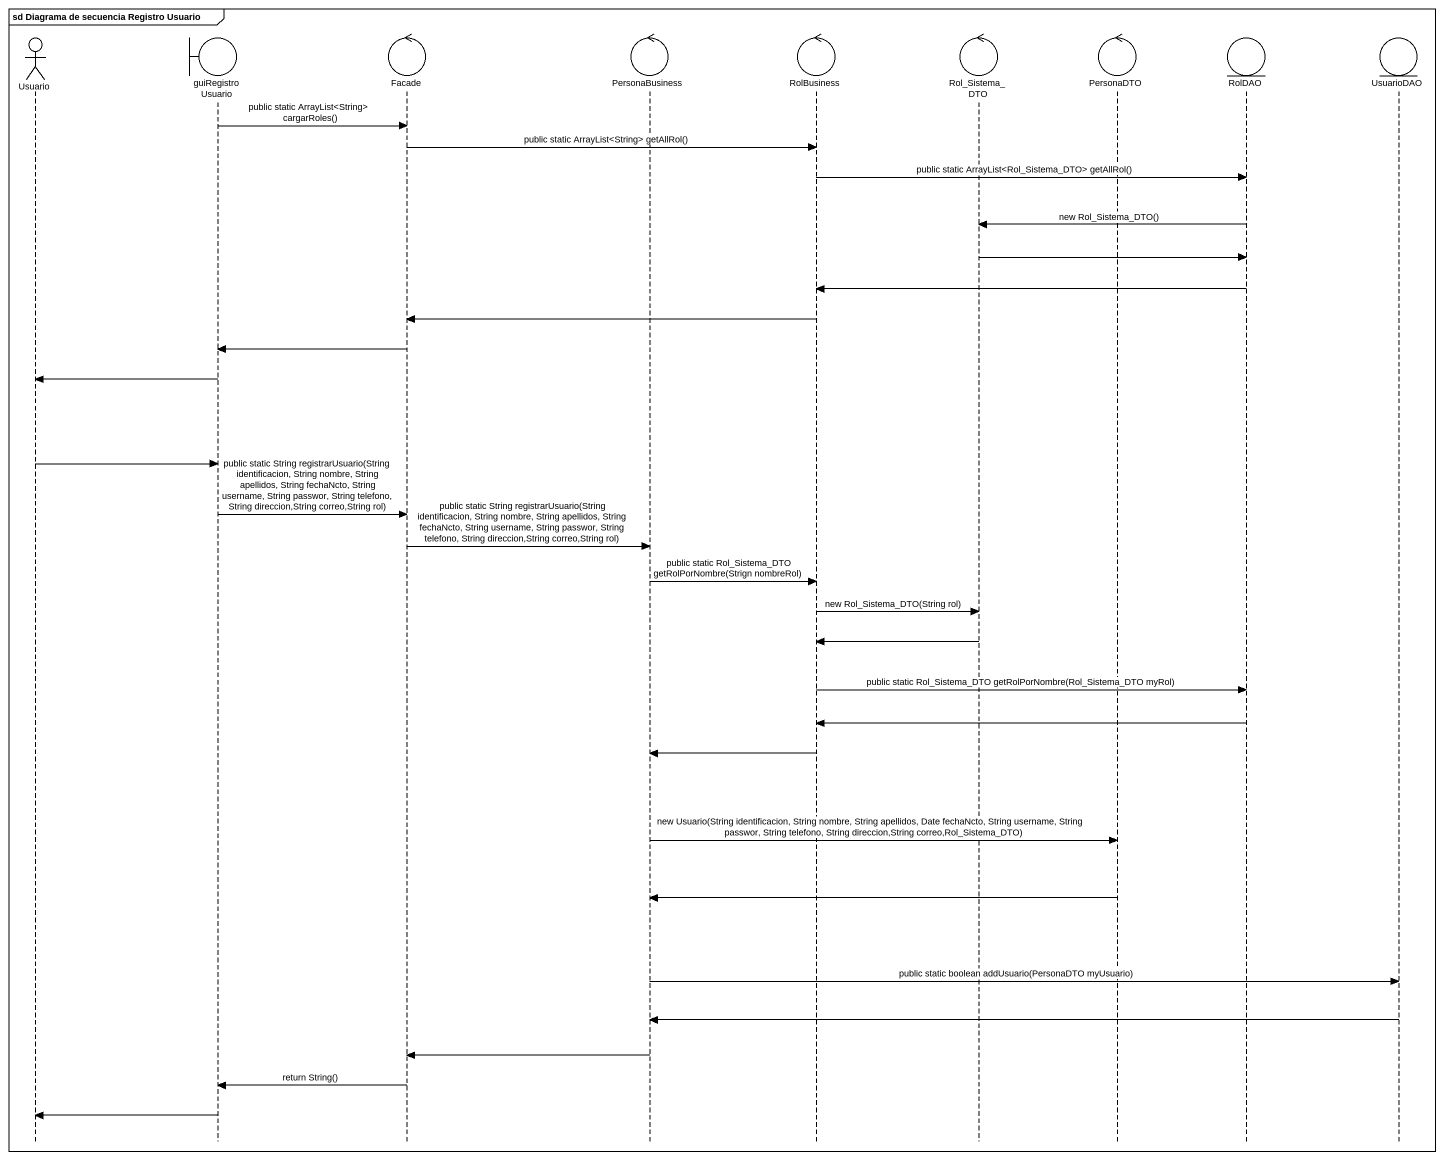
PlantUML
@startuml
mainframe sd Diagrama de secuencia Registro Usuario
hide footbox
actor Usuario
boundary guiRegistroUsuario
control Facade
control PersonaBusiness
control RolBusiness
control Rol_Sistema_DTO
control PersonaDTO
entity RolDAO
entity UsuarioDAO

guiRegistroUsuario -> Facade : public static ArrayList<String> cargarRoles()
Facade -> RolBusiness : public static ArrayList<String> getAllRol()
RolBusiness -> RolDAO : public static ArrayList<Rol_Sistema_DTO> getAllRol()
RolDAO -> Rol_Sistema_DTO : new Rol_Sistema_DTO()
Rol_Sistema_DTO -> RolDAO
RolDAO -> RolBusiness
RolBusiness -> Facade
Facade -> guiRegistroUsuario
guiRegistroUsuario -> Usuario
Usuario -> guiRegistroUsuario
guiRegistroUsuario -> Facade : public static String registrarUsuario(String identificacion, String nombre, String apellidos, String fechaNcto, String username, String passwor, String telefono, String direccion,String correo,String rol)
Facade -> PersonaBusiness : public static String registrarUsuario(String identificacion, String nombre, String apellidos, String fechaNcto, String username, String passwor, String telefono, String direccion,String correo,String rol)
PersonaBusiness -> RolBusiness : public static Rol_Sistema_DTO getRolPorNombre(Strign nombreRol)
RolBusiness -> Rol_Sistema_DTO : new Rol_Sistema_DTO(String rol)
Rol_Sistema_DTO -> RolBusiness
RolBusiness -> RolDAO : public static Rol_Sistema_DTO getRolPorNombre(Rol_Sistema_DTO myRol)
RolDAO -> RolBusiness
RolBusiness -> PersonaBusiness
PersonaBusiness -> PersonaDTO : new Usuario(String identificacion, String nombre, String apellidos, Date fechaNcto, String username, String passwor, String telefono, String direccion,String correo,Rol_Sistema_DTO)
PersonaDTO -> PersonaBusiness
PersonaBusiness -> UsuarioDAO : public static boolean addUsuario(PersonaDTO myUsuario)
UsuarioDAO -> PersonaBusiness
PersonaBusiness -> Facade
Facade -> guiRegistroUsuario : return String()
guiRegistroUsuario -> Usuario
@enduml
